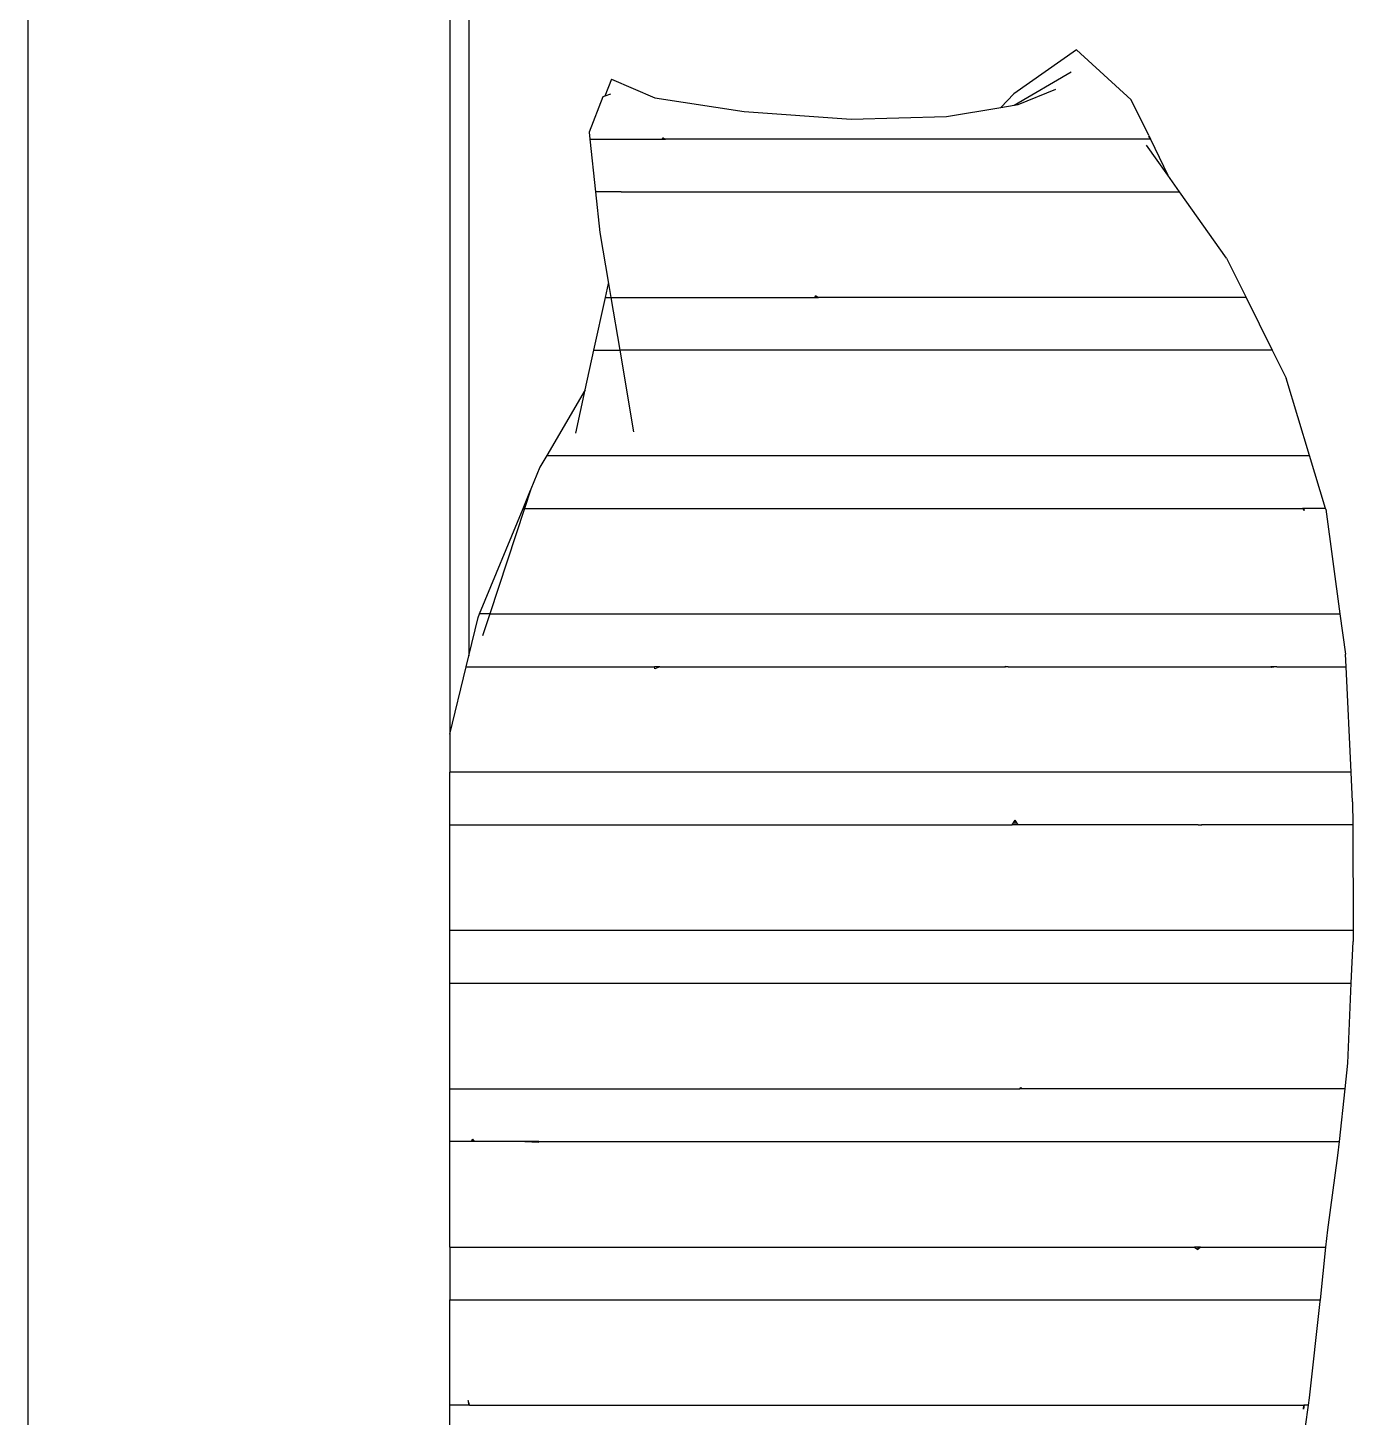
# Model space of a CAD drawing. Header units: inches. Extents: x 9636 to 21597, y -10243 to 557.
# Drawn here: x 14662.35 to 14679.56, y -8307.13 to -8289.09 of the extents above; entities that cross this region are included whole.
import ezdxf

# ---------------------------------------------------------------- set-up
doc = ezdxf.new("R2010")
doc.units = ezdxf.units.IN
doc.header["$MEASUREMENT"] = 0
doc.layers.add('Edges', color=7, linetype='Continuous')

# ---------------------------------------------------------------- blocks, each defined once
blk = doc.blocks.new('FF')
at = {"layer": 'Edges', "color": 252, "true_color": 0x939598}
for p, q in [((14662.354, -8281.288), (14662.354, -8331.295)), ((14667.834, -8281.973), (14667.834, -8298.259)), ((14668.08, -8286.62), (14668.08, -8297.244)), ((14675.968, -8289.373), (14675.155, -8289.945)), ((14675.968, -8289.373), (14676.678, -8290.022)), ((14669.933, -8289.753), (14669.843, -8289.976)), ((14669.933, -8289.753), (14670.493, -8289.995)), ((14675.161, -8290.091), (14675.897, -8289.659)), ((14669.917, -8289.948), (14669.843, -8289.976)), ((14675.155, -8289.945), (14674.985, -8290.12)), ((14675.213, -8290.083), (14675.699, -8289.886)), ((14669.82, -8289.985), (14669.64, -8290.443)), ((14669.843, -8289.976), (14669.82, -8289.985)), ((14670.493, -8289.995), (14671.654, -8290.175)), ((14674.28, -8290.237), (14674.985, -8290.12)), ((14674.985, -8290.12), (14675.161, -8290.091)), ((14675.161, -8290.091), (14675.213, -8290.083)), ((14676.907, -8290.484), (14676.678, -8290.022)), ((14671.654, -8290.175), (14673.042, -8290.272)), ((14673.042, -8290.272), (14674.28, -8290.237)), ((14669.64, -8290.443), (14669.65, -8290.533)), ((14676.904, -8290.494), (14676.923, -8290.533)), ((14676.907, -8290.484), (14676.93, -8290.533)), ((14669.65, -8290.533), (14669.724, -8291.218)), ((14669.65, -8290.533), (14670.584, -8290.533)), ((14670.597, -8290.516), (14670.584, -8290.533)), ((14670.584, -8290.533), (14670.631, -8290.533)), ((14670.597, -8290.516), (14670.631, -8290.533)), ((14670.597, -8290.516), (14670.613, -8290.533)), ((14670.603, -8290.533), (14670.597, -8290.516)), ((14676.923, -8290.533), (14670.631, -8290.533)), ((14677.152, -8290.999), (14676.878, -8290.613)), ((14676.93, -8290.533), (14676.923, -8290.533)), ((14676.93, -8290.533), (14677.152, -8290.999)), ((14677.307, -8291.218), (14677.152, -8290.999)), ((14670.059, -8291.219), (14669.724, -8291.218)), ((14669.724, -8291.218), (14669.781, -8291.745)), ((14670.059, -8291.219), (14677.307, -8291.218)), ((14677.916, -8292.078), (14677.307, -8291.218)), ((14669.781, -8291.745), (14669.892, -8292.407)), ((14677.916, -8292.078), (14678.169, -8292.588)), ((14669.853, -8292.588), (14669.892, -8292.407)), ((14669.892, -8292.407), (14669.923, -8292.588)), ((14669.703, -8293.273), (14669.853, -8292.588)), ((14669.853, -8292.588), (14669.923, -8292.588)), ((14669.923, -8292.588), (14670.038, -8293.273)), ((14669.923, -8292.588), (14672.572, -8292.588)), ((14672.572, -8292.588), (14672.581, -8292.569)), ((14672.572, -8292.588), (14672.618, -8292.588)), ((14672.618, -8292.588), (14672.581, -8292.569)), ((14672.581, -8292.569), (14672.595, -8292.588)), ((14672.588, -8292.588), (14672.581, -8292.569)), ((14672.583, -8292.588), (14672.581, -8292.569)), ((14678.169, -8292.588), (14672.618, -8292.588)), ((14678.169, -8292.588), (14678.509, -8293.273)), ((14669.591, -8293.787), (14669.703, -8293.273)), ((14669.703, -8293.273), (14670.038, -8293.273)), ((14670.038, -8293.273), (14670.217, -8294.334)), ((14678.509, -8293.273), (14670.038, -8293.273)), ((14678.509, -8293.273), (14678.69, -8293.638)), ((14678.993, -8294.643), (14678.69, -8293.638)), ((14669.591, -8293.787), (14669.091, -8294.643)), ((14669.468, -8294.349), (14669.591, -8293.787)), ((14669.091, -8294.643), (14669.003, -8294.794)), ((14669.091, -8294.643), (14678.993, -8294.643)), ((14679.2, -8295.328), (14678.993, -8294.643)), ((14669.003, -8294.794), (14668.885, -8295.079)), ((14668.783, -8295.328), (14668.882, -8295.089)), ((14668.882, -8295.089), (14668.803, -8295.328)), ((14668.885, -8295.079), (14668.882, -8295.089)), ((14668.219, -8296.698), (14668.783, -8295.328)), ((14668.803, -8295.328), (14668.351, -8296.698)), ((14668.803, -8295.328), (14668.783, -8295.328)), ((14668.803, -8295.328), (14678.903, -8295.328)), ((14678.903, -8295.328), (14678.924, -8295.356)), ((14678.92, -8295.328), (14678.903, -8295.328)), ((14678.924, -8295.356), (14678.916, -8295.328)), ((14678.92, -8295.328), (14678.924, -8295.356)), ((14679.2, -8295.328), (14678.92, -8295.328)), ((14679.203, -8295.337), (14679.2, -8295.328)), ((14679.203, -8295.337), (14679.388, -8296.698)), ((14668.08, -8297.244), (14668.201, -8296.744)), ((14668.201, -8296.744), (14668.219, -8296.698)), ((14668.351, -8296.698), (14668.219, -8296.698)), ((14668.351, -8296.698), (14668.257, -8296.984)), ((14668.351, -8296.698), (14679.388, -8296.698)), ((14679.388, -8296.698), (14679.459, -8297.221)), ((14668.046, -8297.383), (14668.08, -8297.244)), ((14679.467, -8297.383), (14679.459, -8297.221)), ((14667.834, -8298.259), (14668.046, -8297.383)), ((14668.046, -8297.383), (14670.491, -8297.383)), ((14670.494, -8297.409), (14670.491, -8297.383)), ((14670.558, -8297.383), (14670.491, -8297.383)), ((14670.558, -8297.383), (14670.494, -8297.409)), ((14670.558, -8297.383), (14675.047, -8297.383)), ((14675.047, -8297.377), (14675.083, -8297.383)), ((14675.047, -8297.383), (14675.047, -8297.377)), ((14675.083, -8297.383), (14675.047, -8297.383)), ((14675.083, -8297.383), (14678.491, -8297.383)), ((14678.497, -8297.392), (14678.491, -8297.383)), ((14678.571, -8297.383), (14678.491, -8297.383)), ((14678.496, -8297.383), (14678.497, -8297.392)), ((14678.571, -8297.383), (14678.497, -8297.392)), ((14678.497, -8297.392), (14678.499, -8297.383)), ((14678.571, -8297.383), (14679.467, -8297.383)), ((14679.534, -8298.753), (14679.467, -8297.383)), ((14667.834, -8298.259), (14667.834, -8298.753)), ((14667.834, -8299.438), (14667.834, -8298.753)), ((14679.534, -8298.753), (14667.834, -8298.753)), ((14679.553, -8299.138), (14679.534, -8298.753)), ((14679.553, -8299.138), (14679.554, -8299.438)), ((14667.834, -8300.808), (14667.834, -8299.438)), ((14667.834, -8299.438), (14675.132, -8299.438)), ((14675.132, -8299.438), (14675.171, -8299.378)), ((14675.211, -8299.438), (14675.132, -8299.438)), ((14675.211, -8299.438), (14675.171, -8299.378)), ((14675.173, -8299.438), (14675.171, -8299.378)), ((14677.549, -8299.438), (14675.211, -8299.438)), ((14677.549, -8299.438), (14677.592, -8299.436)), ((14677.549, -8299.438), (14677.594, -8299.438)), ((14677.591, -8299.438), (14677.592, -8299.436)), ((14677.594, -8299.438), (14677.592, -8299.436)), ((14677.592, -8299.436), (14677.592, -8299.438)), ((14679.554, -8299.438), (14677.594, -8299.438)), ((14679.554, -8299.438), (14679.56, -8300.808)), ((14667.834, -8301.493), (14667.834, -8300.808)), ((14679.56, -8300.808), (14667.834, -8300.808)), ((14679.536, -8301.493), (14679.56, -8300.951)), ((14679.56, -8300.808), (14679.56, -8300.951)), ((14667.834, -8302.863), (14667.834, -8301.493)), ((14667.834, -8301.493), (14679.536, -8301.493)), ((14679.489, -8302.532), (14679.536, -8301.493)), ((14679.454, -8302.863), (14679.489, -8302.532)), ((14667.834, -8303.549), (14667.834, -8302.863)), ((14667.834, -8302.863), (14675.231, -8302.863)), ((14675.231, -8302.863), (14675.245, -8302.847)), ((14675.261, -8302.863), (14675.231, -8302.863)), ((14675.245, -8302.847), (14675.244, -8302.863)), ((14675.261, -8302.863), (14675.245, -8302.847)), ((14679.454, -8302.863), (14675.261, -8302.863)), ((14679.381, -8303.549), (14679.454, -8302.863)), ((14668.112, -8303.549), (14667.834, -8303.549)), ((14667.834, -8304.919), (14667.834, -8303.549)), ((14668.129, -8303.518), (14668.112, -8303.549)), ((14668.149, -8303.549), (14668.112, -8303.549)), ((14668.125, -8303.549), (14668.129, -8303.518)), ((14668.129, -8303.518), (14668.149, -8303.549)), ((14668.808, -8303.549), (14668.149, -8303.549)), ((14668.987, -8303.549), (14668.808, -8303.549)), ((14668.808, -8303.549), (14668.987, -8303.557)), ((14668.987, -8303.557), (14668.987, -8303.549)), ((14668.987, -8303.549), (14679.381, -8303.549)), ((14679.362, -8303.729), (14679.381, -8303.549)), ((14679.229, -8304.697), (14679.362, -8303.729)), ((14679.206, -8304.919), (14679.229, -8304.697)), ((14667.834, -8304.919), (14667.834, -8305.604)), ((14667.834, -8304.919), (14677.502, -8304.919)), ((14677.502, -8304.919), (14677.543, -8304.951)), ((14677.578, -8304.919), (14677.502, -8304.919)), ((14677.578, -8304.919), (14677.543, -8304.951)), ((14677.543, -8304.951), (14677.546, -8304.919)), ((14677.578, -8304.919), (14679.206, -8304.919)), ((14679.134, -8305.604), (14679.206, -8304.919)), ((14667.834, -8306.974), (14667.834, -8305.604)), ((14667.834, -8305.604), (14679.133, -8305.604)), ((14678.994, -8306.878), (14679.132, -8305.625)), ((14679.132, -8305.625), (14679.133, -8305.604)), ((14679.132, -8305.625), (14679.134, -8305.604)), ((14679.133, -8305.604), (14679.134, -8305.604)), ((14668.071, -8306.913), (14668.076, -8306.974)), ((14668.087, -8306.974), (14668.071, -8306.913)), ((14678.98, -8306.974), (14678.994, -8306.878)), ((14667.834, -8307.235), (14667.834, -8306.974)), ((14668.076, -8306.974), (14667.834, -8306.974)), ((14668.087, -8306.974), (14668.076, -8306.974)), ((14668.087, -8306.974), (14678.92, -8306.974)), ((14678.884, -8307.659), (14678.98, -8306.974)), ((14678.914, -8307.023), (14678.92, -8306.974)), ((14678.922, -8306.974), (14678.914, -8307.023)), ((14678.922, -8306.974), (14678.92, -8306.974)), ((14678.98, -8306.974), (14678.922, -8306.974))]:
    blk.add_line(p, q, dxfattribs=at)

msp = doc.modelspace()

# ---------------------------------------------------------------- block references
at = {"color": 18, "true_color": 0x000000}
msp.add_blockref('FF', (0, 0), dxfattribs=at)

doc.saveas('drawing.dxf')
